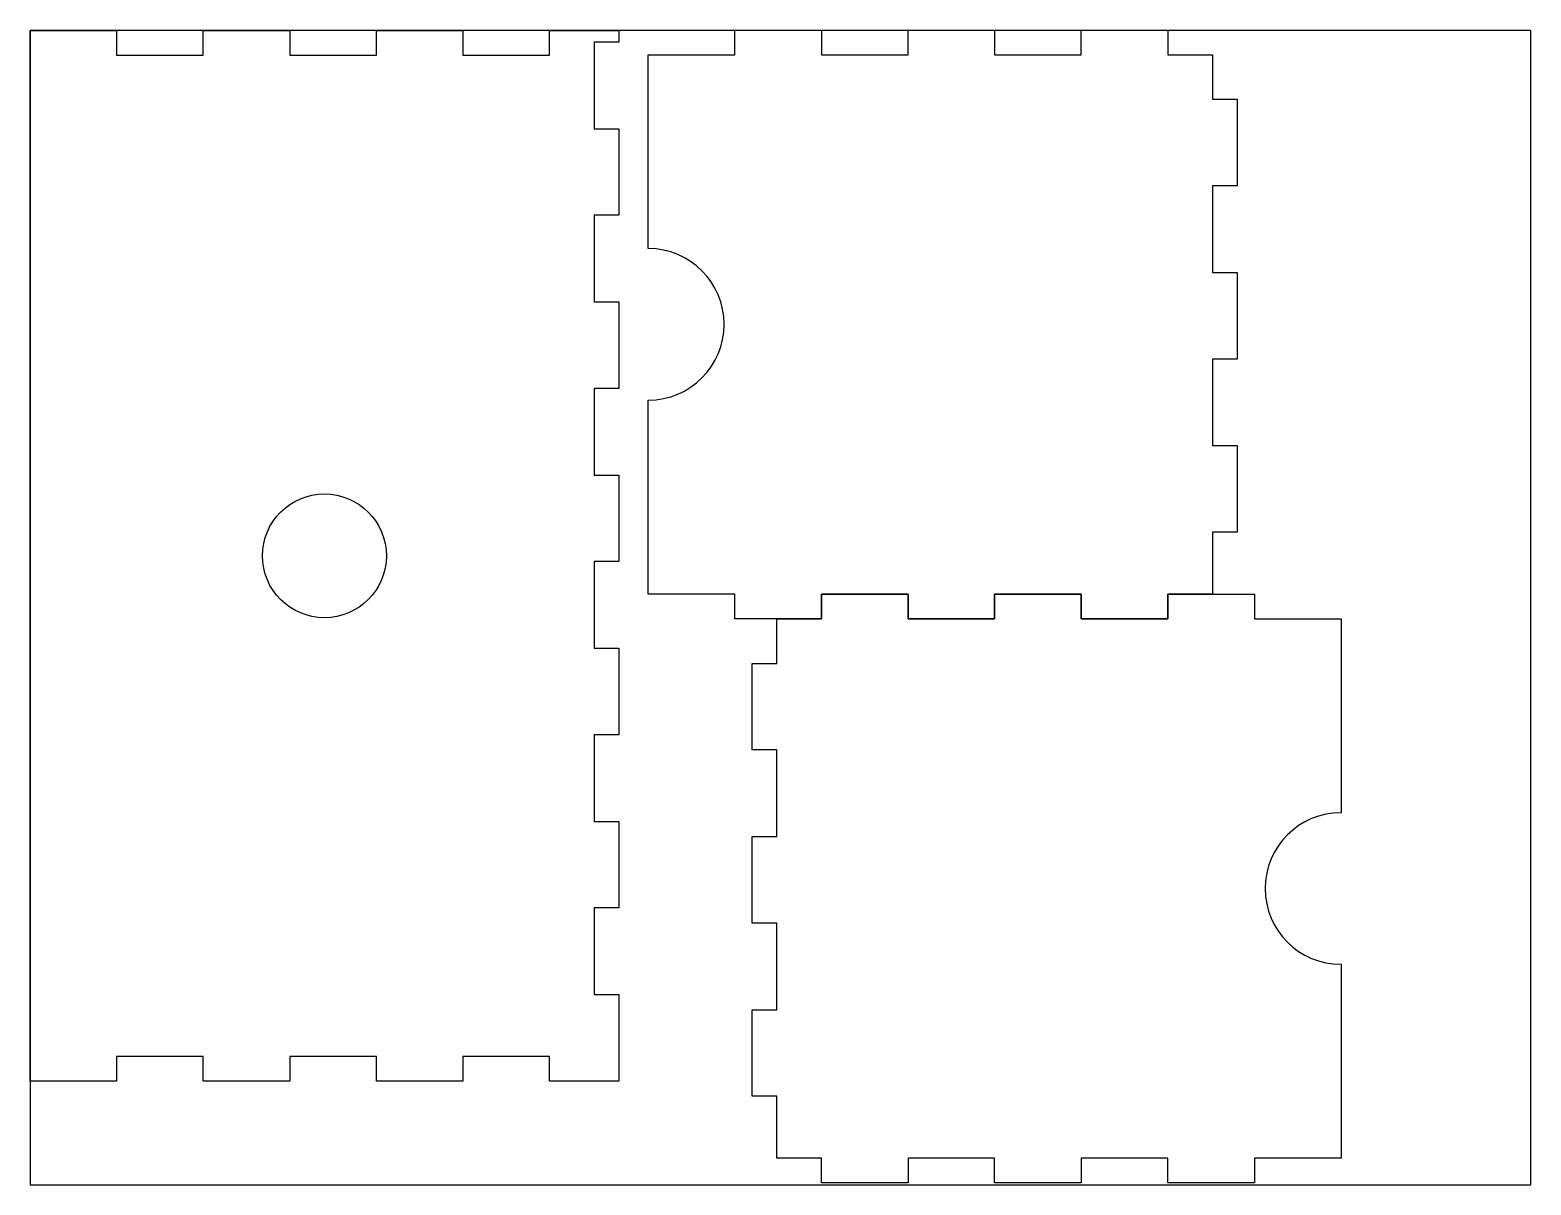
# Model space of a CAD drawing. Header units: inches. Extents: x 1.5 to 27.5, y 1.8 to 21.8.
import ezdxf

# ---------------------------------------------------------------- set-up
doc = ezdxf.new("R2010")
doc.units = ezdxf.units.IN
doc.header["$MEASUREMENT"] = 0

msp = doc.modelspace()

# ---------------------------------------------------------------- linework, layer by layer
msp.add_lwpolyline([(1.49, 21.567), (1.49, 21.767), (2.99, 21.767), (2.99, 21.34), (4.49, 21.34), (4.49, 21.767), (5.99, 21.767), (5.99, 21.34), (7.49, 21.34), (7.49, 21.767), (8.99, 21.767), (8.99, 21.34), (10.49, 21.34), (10.49, 21.767), (10.99, 21.767), (11.69, 21.767), (11.69, 21.567), (11.263, 21.567), (11.263, 20.067), (11.69, 20.067), (11.69, 18.567), (11.263, 18.567), (11.263, 17.067), (11.69, 17.067), (11.69, 15.567), (11.263, 15.567), (11.263, 14.067), (11.69, 14.067), (11.69, 12.567), (11.263, 12.567), (11.263, 11.067), (11.69, 11.067), (11.69, 9.567), (11.263, 9.567), (11.263, 8.067), (11.69, 8.067), (11.69, 6.567), (11.263, 6.567), (11.263, 5.067), (11.69, 5.067), (11.69, 4.267), (11.69, 3.567), (10.49, 3.567), (10.49, 3.994), (8.99, 3.994), (8.99, 3.567), (7.49, 3.567), (7.49, 3.994), (5.99, 3.994), (5.99, 3.567), (4.49, 3.567), (4.49, 3.994), (2.99, 3.994), (2.99, 3.567), (1.49, 3.567), (1.49, 21.767)])
msp.add_lwpolyline([(1.49, 1.767), (27.49, 1.767), (27.49, 21.767), (1.49, 21.767)], close=True)
for points in [[(12.199, 15.364, 1), (12.199, 17.991), (12.199, 21.35), (13.699, 21.35), (13.699, 21.777), (15.199, 21.777), (15.199, 21.35), (16.699, 21.35), (16.699, 21.777), (18.199, 21.777), (18.199, 21.35), (19.699, 21.35), (19.699, 21.777), (21.199, 21.777), (21.199, 21.35), (21.973, 21.35), (21.973, 20.577), (22.399, 20.577), (22.399, 19.077), (21.973, 19.077), (21.973, 17.577), (22.399, 17.577), (22.399, 16.077), (21.973, 16.077), (21.973, 14.577), (22.399, 14.577), (22.399, 13.077), (21.973, 13.077), (21.973, 12.004), (21.199, 12.004), (21.199, 11.577), (19.699, 11.577), (19.699, 12.004), (18.199, 12.004), (18.199, 11.577), (16.699, 11.577), (16.699, 12.004), (15.199, 12.004), (15.199, 11.577), (13.699, 11.577), (13.699, 12.004), (12.199, 12.004)], [(13.999, 7.804), (14.426, 7.804), (14.426, 9.304), (13.999, 9.304), (13.999, 10.804), (14.426, 10.804), (14.426, 11.577), (15.199, 11.577), (15.199, 12.004), (16.699, 12.004), (16.699, 11.577), (18.199, 11.577), (18.199, 12.004), (19.699, 12.004), (19.699, 11.577), (21.199, 11.577), (21.199, 12.004), (22.699, 12.004), (22.699, 11.577), (24.199, 11.577), (24.199, 8.217, 1), (24.199, 5.59), (24.199, 2.231), (22.699, 2.231), (22.699, 1.804), (21.199, 1.804), (21.199, 2.231), (19.699, 2.231), (19.699, 1.804), (18.199, 1.804), (18.199, 2.231), (16.699, 2.231), (16.699, 1.804), (15.199, 1.804), (15.199, 2.231), (14.426, 2.231), (14.426, 3.304), (13.999, 3.304), (13.999, 4.804), (14.426, 4.804), (14.426, 6.304), (13.999, 6.304)]]:
    msp.add_lwpolyline(points, format="xyb", close=True)
msp.add_circle((6.59, 12.667), 1.073)

doc.saveas('drawing.dxf')
